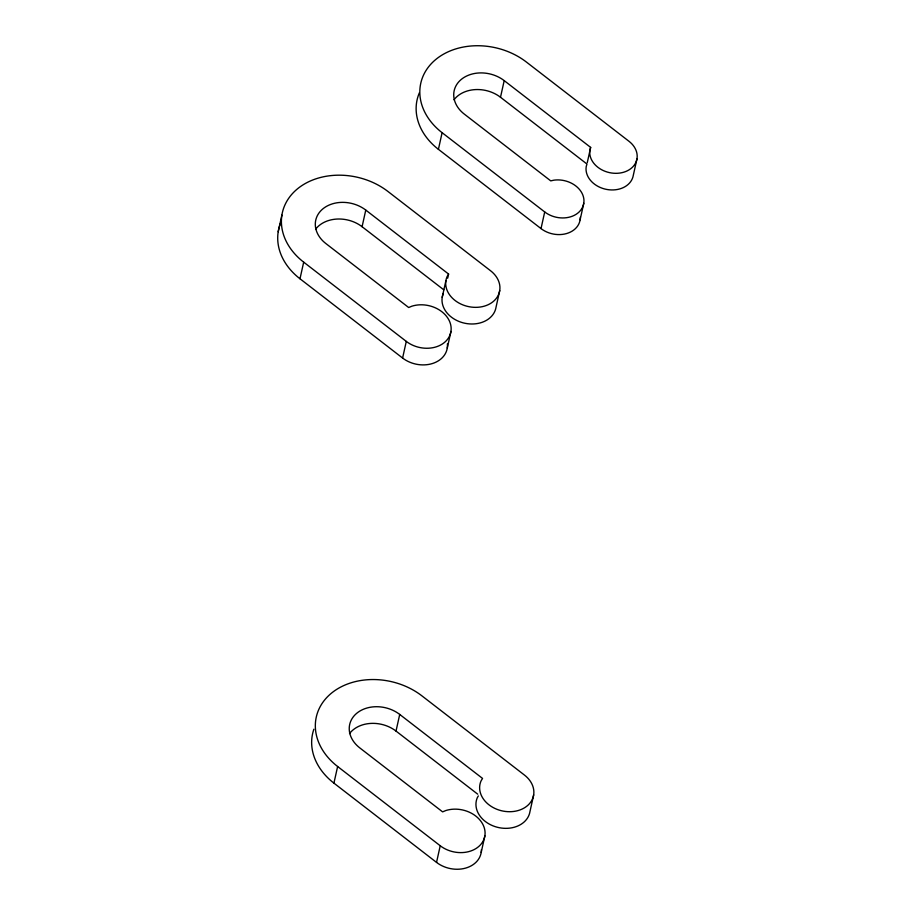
<?xml version="1.0" encoding="UTF-8"?>
<svg xmlns="http://www.w3.org/2000/svg" width="915" height="915" viewBox="0 0 915 915"><rect width="100%" height="100%" fill="white"/><g stroke="black" fill="none" stroke-linecap="round" stroke-linejoin="round"><path stroke-width="1.37" d="M278.194 231.781L281.889 215.139M447.401 343.857A27.37 21.422 12.5 0 1 432.509 363.507A27.37 21.422 12.5 0 1 402.6 358.04L299.994 278.778L303.688 262.147A65.022 50.885 12.5 0 1 297.078 189.165A65.022 50.885 12.5 0 1 387.949 191.475L490.554 270.737A27.37 21.422 12.5 0 1 495.473 299.388A27.37 21.422 12.5 0 1 460.988 304.089A27.37 21.422 12.5 0 1 447.069 276.662L448.59 274.054L365.771 210.073A30.801 24.099 12.5 0 0 322.732 208.975A30.801 24.099 12.5 0 0 325.866 243.55L408.685 307.52L411.864 306.193A27.37 21.422 12.5 0 1 446.474 316.258A27.37 21.422 12.5 0 1 442.059 344.189A27.37 21.422 12.5 0 1 406.294 341.398L303.688 262.147M443.786 289.826L362.088 226.714L365.771 210.073M580.282 217.415A23.95 18.746 12.5 0 1 566.499 233.577A23.95 18.746 12.5 0 1 541.017 228.59L438.422 149.328L442.105 132.686A65.022 50.885 12.5 0 1 435.506 59.704A65.022 50.885 12.5 0 1 526.365 62.026L628.971 141.276A23.95 18.746 12.5 0 1 621.971 172.672A23.95 18.746 12.5 0 1 589.9 149.991L590.655 147.406L504.199 80.623A30.801 24.099 12.5 0 0 461.149 79.525A30.801 24.099 12.5 0 0 464.282 114.089L550.739 180.873L553.93 180.164A23.95 18.746 12.5 0 1 583.381 205.029A23.95 18.746 12.5 0 1 544.711 211.948L442.105 132.686M402.6 358.04L406.294 341.398M481.404 849.623A27.37 21.422 12.5 0 1 465.655 868.095A27.37 21.422 12.5 0 1 436.535 862.399L333.929 783.137L337.624 766.507A65.022 50.885 12.5 0 1 331.013 693.524A65.022 50.885 12.5 0 1 421.884 695.835L524.489 775.096A27.37 21.422 12.5 0 1 529.408 803.747A27.37 21.422 12.5 0 1 494.924 808.448A27.37 21.422 12.5 0 1 481.004 781.021L482.537 778.413L399.718 714.432A30.801 24.099 12.5 0 0 356.667 713.334A30.801 24.099 12.5 0 0 359.801 747.91L442.62 811.88L445.799 810.541A27.37 21.422 12.5 0 1 480.409 820.618A27.37 21.422 12.5 0 1 475.994 848.537A27.37 21.422 12.5 0 1 440.229 845.757L337.624 766.507M442.208 297.341L445.891 280.699M447.675 278.206L448.59 274.054M637.012 158.592L633.317 175.234A23.95 18.746 12.5 0 1 606.828 189.462A23.95 18.746 12.5 0 1 586.206 166.633L586.961 164.037L500.505 97.253L504.199 80.623M447.263 348.077L450.946 331.436M477.722 794.186L396.023 731.074L399.718 714.432M499.727 290.524L496.044 307.166A27.37 21.422 12.5 0 1 463.15 322.846A27.37 21.422 12.5 0 1 443.375 293.303M541.017 228.59L544.711 211.948M587.27 162.653L590.655 147.406M436.535 862.399L440.229 845.757M580.099 219.863L583.781 203.233M481.199 852.437L484.881 835.795M533.674 794.883L529.979 811.525A27.37 21.422 12.5 0 1 497.097 827.206A27.37 21.422 12.5 0 1 477.321 797.663L478.339 795.913M333.929 783.137A65.022 50.885 12.5 0 1 313.879 729.209M349.53 733.578A30.801 24.099 12.5 0 1 396.023 731.074M438.422 149.328A65.022 50.885 12.5 0 1 419.402 92.735M454.012 99.769A30.801 24.099 12.5 0 1 500.505 97.253M299.994 278.778A65.022 50.885 12.5 0 1 280.436 223.512M315.595 229.23A30.801 24.099 12.5 0 1 362.088 226.714"/></g></svg>
